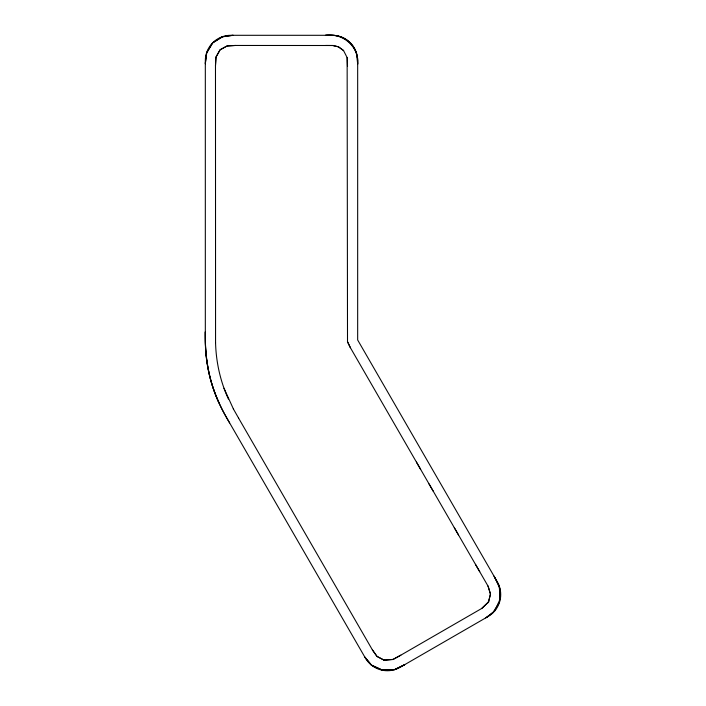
<?xml version="1.0" encoding="UTF-8"?>
<svg xmlns="http://www.w3.org/2000/svg" width="706" height="706" viewBox="0 0 706 706"><rect width="100%" height="100%" fill="white"/><g stroke="black" fill="none" stroke-linecap="round" stroke-linejoin="round"><path stroke-width="1.06" d="M499.495 601.106L499.857 588.477L494.941 577.755M215.48 65.817L215.948 57.177L220.184 49.72L227.235 45.916L235.46 45.458M205.322 63.805L206.629 52.985L212.682 42.837L222.664 36.712L233.307 35.3M205.322 63.284L206.717 52.703L212.621 42.898L222.161 36.853L232.574 35.3M372.336 649.776L376.916 656.333L384.082 660.172L392.898 659.51L400.62 655.292L481.774 608.431L488.702 601.786L490.458 593.72L487.917 585.901M488.137 602.677L490.493 594.47L488.261 586.501L350.308 347.564L347.511 341.686M493.9 611.078L499.46 602.165M481.774 608.431L488.702 601.786M486.69 617.326L495.003 610.566L500.227 598.794L499.195 585.936L493.997 576.114M485.675 617.918L492.788 612.861M400.831 655.168L393.189 659.369L384.082 660.172M404.67 664.681L394.716 669.562L382.484 670.144L371.488 665.14L365.028 657.436M404.45 664.805L394.425 669.632L382.378 670.126L371.506 665.158L364.72 656.898M325.625 45.458L332.791 45.502L338.35 46.773L343.637 50.647M325.413 35.3C342.569 32.564 359.425 46.614 357.668 64.387M325.66 35.3L334.053 35.459A25.275 25.275 0 0 1 356.486 53.453L357.668 63.787M384.232 660.189L377.128 656.536L372.512 650.085L238.566 418.084M416.443 462.112L420.635 469.366M429.027 483.901L433.228 491.182M454.302 527.673L458.521 534.98M475.465 564.332L479.727 571.728M233.351 408.889L238.619 418.164M229.626 422.912C221.499 409.303 214.8 394.822 210.538 379.519A157.747 157.747 0 0 1 205.42 343.098L205.322 331.97M233.404 408.986L223.987 388.265M350.388 347.696L347.511 341.783L347.14 57.513M228.417 399.066C220.316 381.337 216.036 362.01 215.559 342.542M218.984 402.852C208.755 380.658 204.749 356.08 205.322 331.749M347.511 66.267L347.211 57.76L343.487 50.453L338.509 46.852L332.905 45.511L235.124 45.458L226.935 46.005L220.087 49.799L216.018 56.939L215.48 65.526L215.559 342.604M488.022 616.559L400.064 667.338A25.39 25.39 0 0 1 365.381 658.045L225.735 416.161A152.355 152.355 0 0 1 205.322 339.992L205.322 60.69A25.39 25.39 0 0 1 230.712 35.3L332.279 35.3A25.39 25.39 0 0 1 357.668 60.69L357.668 339.992L497.315 581.868A25.39 25.39 0 0 1 488.022 616.559"/></g></svg>
